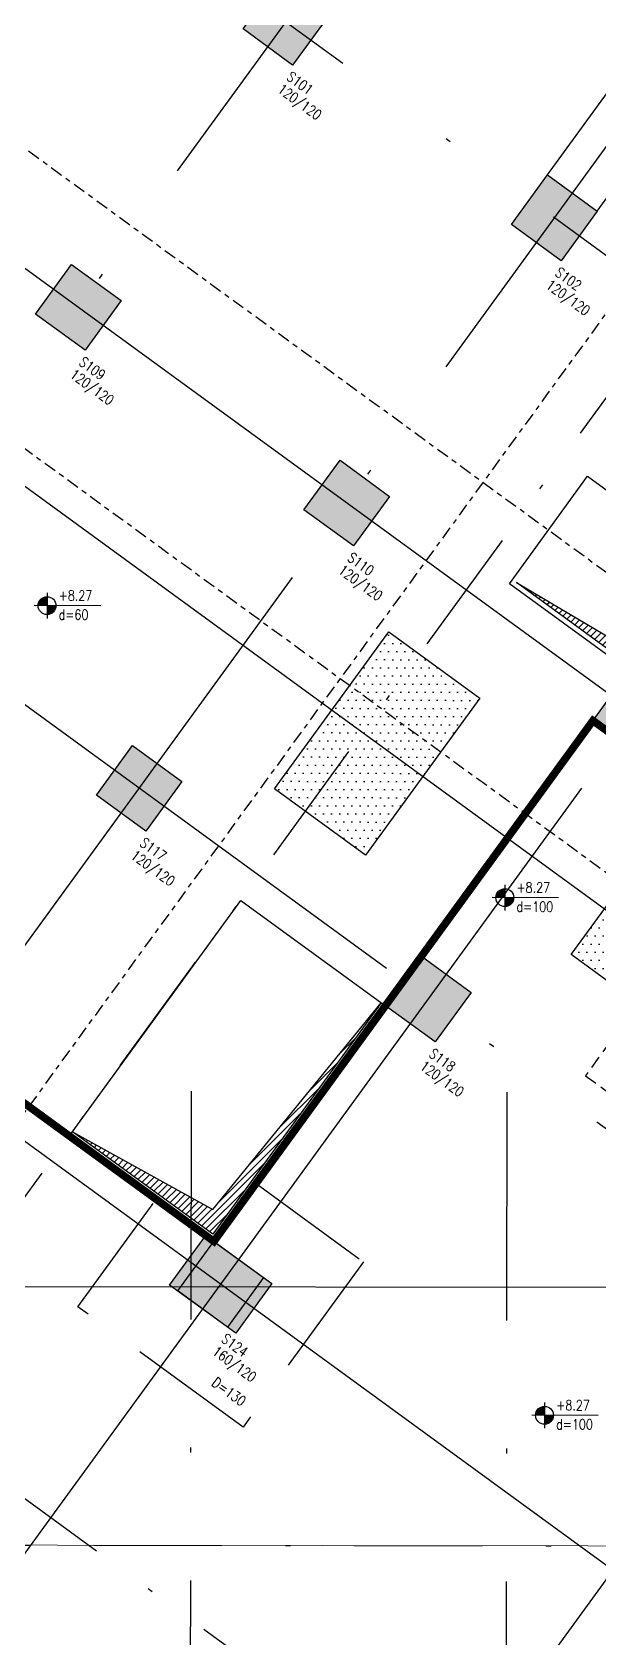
# Model space of a CAD drawing. Header units: millimetres. Extents: x 400382 to 401422, y 4543975 to 4544126.
# Drawn here: x 400746.76 to 400757.86, y 4544078.68 to 4544110.08 of the extents above; entities that cross this region are included whole.
import ezdxf

# ---------------------------------------------------------------- set-up
doc = ezdxf.new("R2010")
doc.units = ezdxf.units.MM
for name, pattern in [('AKS', [3, 2.5, -0.25, 0, -0.25]), ('CENTER', [2, 1.25, -0.25, 0.25, -0.25]), ('CIZGI', [0.4, 0.25, -0.15]), ('CONTINU', [0]), ('DASHDOT2', [0.5, 0.25, -0.125, 0, -0.125]), ('HIDDEN', [0.375, 0.25, -0.125])]:
    doc.linetypes.add(name, pattern=pattern)
doc.layers.add('A-DETL', color=90, linetype='Continuous', lineweight=15)
for name, color, linetype in [('aks prota', 2, 'AKS'), ('boşluk prota', 2, 'Continuous'), ('boşluk taraması prota', 252, 'Continuous'), ('kiriş prota', 6, 'Continuous'), ('kolon prota', 1, 'Continuous'), ('kolon tarama prota', 252, 'Continuous'), ('lkolon prota', 4, 'Continuous'), ('PRT-AL-TUNEL_EKSENI', 14, 'DASHDOT2'), ('skesit prota', 7, 'Continuous'), ('st-s_level (kot)', 6, 'Continuous'), ('st-s_levelmark (kot işareti)', 4, 'Continuous'), ('st_s_ölçü', 4, 'Continuous'), ('temel prota', 6, 'Continuous'), ('tkolon prota', 6, 'Continuous')]:
    doc.layers.add(name, color=color, linetype=linetype)
doc.styles.add('OLCU', font='romanstw.shx')
doc.styles.add('tkolon', font='romanstw.shx')
pattern_1 = [(359.928447, (399688.92041, 4543650.35421), (0.07957319, 0.15865075), [0, -0.15875])]

# ---------------------------------------------------------------- blocks, each defined once
blk = doc.blocks.new('PLAN_KOT')
at = {"layer": 'st-s_levelmark (kot işareti)'}
h = blk.add_hatch(color=256, dxfattribs=at)
h.paths.add_polyline_path([(0, 17.5, 0.414214), (-17.5, 0), (0, 0)])
h.paths.add_polyline_path([(17.5, 0), (0, 0), (0, -17.5, 0.414214)])
for p, q in [((105, 0), (-25, 0)), ((0, 25), (0, -25))]:
    blk.add_line(p, q, dxfattribs=at)
blk.add_circle((0, 0), 17.5, dxfattribs=at)
at = {"layer": 'st-s_level (kot)', "color": 6, "style": 'OLCU', "width": 0.8}
for tag, p in [('KOT', (22.7, 9.8)), ('DÖŞEME_KALINLIĞI', (22.7, -27.6))]:
    blk.add_attdef(tag, p, '', height=20, dxfattribs=at)

msp = doc.modelspace()

# ---------------------------------------------------------------- hatches: boundary and pattern name
at = {"layer": 'boşluk taraması prota', "ltscale": 2}
h = msp.add_hatch(dxfattribs=at)
h.set_pattern_fill('ANSI31', color=256, scale=0.03, angle=-0.0716, style=0)
h.set_pattern_definition([(44.928447, (400088.32963, 4543649.99744), (-0.067267757, 0.06743598), [])])
h.paths.add_polyline_path([(400758.641, 4544097.899), (400760.138, 4544099.451), (400758.728, 4544097.509), (400756.243, 4544099.319)])
h = msp.add_hatch(dxfattribs=at)
h.set_pattern_fill('ANSI31', color=256, scale=0.03, angle=-0.0716, style=0)
h.set_pattern_definition([(44.928447, (400088.54036, 4543650.17421), (-0.067267757, 0.06743598), [])])
h.paths.add_polyline_path([(400750.298, 4544087.06), (400753.597, 4544091.102), (400750.3, 4544086.575), (400747.552, 4544088.578)])
at = {"layer": 'kolon tarama prota'}
h = msp.add_hatch(color=256, dxfattribs=at)
h.dxf.hatch_style = 1
h.paths.add_polyline_path([(400839.733, 4544059.78), (400751.942, 4544123.732), (400726.8, 4544089.218), (400728.013, 4544088.335), (400741.847, 4544078.259), (400741.837, 4544067.953), (400756.012, 4544067.935), (400769.15, 4544058.368), (400841.796, 4544058.278)])
h.paths.add_polyline_path([(400769.462, 4544060.368), (400756.737, 4544069.634), (400743.537, 4544069.65), (400743.549, 4544079.247), (400729.477, 4544089.496), (400752.499, 4544121.099), (400835.983, 4544060.285)], flags=16)
h.paths.add_polyline_path([(400786.008, 4544068.397), (400786.009, 4544069.647), (400783.909, 4544069.65), (400783.908, 4544068.4), (400782.438, 4544068.402), (400782.448, 4544076.202), (400786.657, 4544076.197), (400786.655, 4544074.947), (400788.755, 4544074.944), (400788.756, 4544076.194), (400798.312, 4544076.182), (400798.311, 4544074.932), (400800.047, 4544074.93), (400800.038, 4544068.38), (400797.747, 4544068.383), (400797.748, 4544069.633), (400795.648, 4544069.635), (400795.647, 4544068.385)], flags=0)
h.paths.add_polyline_path([(400786.308, 4544068.697), (400786.31, 4544069.947), (400783.61, 4544069.95), (400783.608, 4544068.7), (400782.739, 4544068.701), (400782.748, 4544075.901), (400786.357, 4544075.897), (400786.355, 4544074.647), (400789.055, 4544074.644), (400789.057, 4544075.894), (400798.013, 4544075.882), (400798.011, 4544074.632), (400799.746, 4544074.63), (400799.739, 4544068.68), (400798.047, 4544068.682), (400798.049, 4544069.932), (400795.349, 4544069.936), (400795.347, 4544068.686)], flags=0)
h.paths.add_polyline_path([(400764.488, 4544107.664), (400764.245, 4544107.841), (400765.423, 4544109.458), (400765.665, 4544109.281)], flags=0)
h = msp.add_hatch(color=256, dxfattribs=at)
h.dxf.hatch_style = 1
h.paths.add_polyline_path([(400751.598, 4544111.116), (400752.568, 4544110.409), (400751.861, 4544109.439), (400750.891, 4544110.146)])
h = msp.add_hatch(color=256, dxfattribs=at)
h.dxf.hatch_style = 1
h.paths.add_polyline_path([(400756.852, 4544107.289), (400757.822, 4544106.582), (400757.115, 4544105.612), (400756.145, 4544106.319)])
h = msp.add_hatch(color=256, dxfattribs=at)
h.dxf.hatch_style = 1
h.paths.add_polyline_path([(400747.535, 4544105.539), (400748.505, 4544104.832), (400747.798, 4544103.862), (400746.829, 4544104.569)])
h = msp.add_hatch(color=256, dxfattribs=at)
h.dxf.hatch_style = 1
h.paths.add_polyline_path([(400752.789, 4544101.712), (400753.759, 4544101.005), (400753.052, 4544100.035), (400752.082, 4544100.742)])
h = msp.add_hatch(dxfattribs=at)
h.set_pattern_fill('DOTS', color=2, scale=0.1, angle=-0.0716)
h.set_pattern_definition(pattern_1)
h.paths.add_polyline_path([(400755.524, 4544097.059), (400753.746, 4544098.355), (400751.508, 4544095.283), (400753.287, 4544093.988)])
h = msp.add_hatch(color=256, dxfattribs=at)
h.dxf.hatch_style = 1
h.paths.add_polyline_path([(400758.447, 4544097.59), (400759.417, 4544096.883), (400758.71, 4544095.913), (400757.74, 4544096.62)])
h = msp.add_hatch(color=256, dxfattribs=at)
h.dxf.hatch_style = 1
h.paths.add_polyline_path([(400748.726, 4544096.134), (400749.696, 4544095.428), (400748.99, 4544094.458), (400748.02, 4544095.164)])
h = msp.add_hatch(dxfattribs=at)
h.set_pattern_fill('DOTS', color=2, scale=0.1, angle=-0.0716)
h.set_pattern_definition(pattern_1)
h.paths.add_polyline_path([(400761.762, 4544091.526), (400758.609, 4544093.822), (400757.314, 4544092.044), (400760.466, 4544089.747)])
h = msp.add_hatch(color=256, dxfattribs=at)
h.dxf.hatch_style = 1
h.paths.add_polyline_path([(400754.384, 4544092.013), (400755.354, 4544091.306), (400754.648, 4544090.336), (400753.678, 4544091.043)])
h = msp.add_hatch(color=256, dxfattribs=at)
h.dxf.hatch_style = 1
h.paths.add_polyline_path([(400750.16, 4544086.553), (400751.453, 4544085.611), (400750.747, 4544084.641), (400749.453, 4544085.583)])

# ---------------------------------------------------------------- linework, layer by layer
at = {"layer": 'A-DETL', "color": 1, "lineweight": 5}
msp.add_lwpolyline([(400700.54, 4544080.554), (400856.263, 4544080.36)], dxfattribs=at)
at = {"layer": 'aks prota', "ltscale": 10}
for p, q in [((400731.887, 4544083.038), (400759.384, 4544120.785)), ((400737.141, 4544079.211), (400764.638, 4544116.958)), ((400825.832, 4544056.298), (400742.72, 4544116.84)), ((400742.799, 4544075.09), (400770.296, 4544112.837)), ((400814.093, 4544056.312), (400738.657, 4544111.263)), ((400808.223, 4544056.32), (400736.626, 4544108.475)), ((400750.478, 4544069.496), (400777.974, 4544107.243)), ((400802.354, 4544056.327), (400734.595, 4544105.686)), ((400790.615, 4544056.342), (400730.532, 4544100.109)), ((400749.837, 4544054.807), (400749.88, 4544089.376)), ((400756.016, 4544054.787), (400756.06, 4544089.356)), ((400860.169, 4544085.405), (400696.976, 4544085.609))]:
    msp.add_line(p, q, dxfattribs=at)
at = {"layer": 'boşluk prota', "ltscale": 0.05}
for points in [[(400758.641, 4544097.899), (400760.138, 4544099.451), (400758.728, 4544097.509), (400756.243, 4544099.319)], [(400750.298, 4544087.06), (400753.597, 4544091.102), (400750.3, 4544086.575), (400747.552, 4544088.578)]]:
    msp.add_lwpolyline(points, close=True, dxfattribs=at)
at = {"layer": 'kiriş prota'}
for points in [[(400756.852, 4544107.289), (400761.915, 4544114.24)], [(400757.822, 4544106.582), (400762.885, 4544113.533)]]:
    msp.add_lwpolyline(points, dxfattribs=at)
for points in [[(400757.634, 4544101.399), (400760.28, 4544099.469), (400758.749, 4544097.368), (400756.103, 4544099.297)], [(400750.849, 4544093.104), (400753.677, 4544091.042), (400750.321, 4544086.436), (400747.493, 4544088.497)]]:
    msp.add_lwpolyline(points, close=True, dxfattribs=at)
at = {"layer": 'kiriş prota', "linetype": 'HIDDEN'}
msp.add_lwpolyline([(400761.864, 4544093.616), (400760.948, 4544094.283), (400757.592, 4544089.676), (400758.508, 4544089.009)], dxfattribs=at)
at = {"layer": 'kolon prota', "color": 1}
for points in [[(400751.598, 4544111.116), (400752.568, 4544110.409), (400751.861, 4544109.439), (400750.891, 4544110.146)], [(400756.852, 4544107.289), (400757.822, 4544106.582), (400757.115, 4544105.612), (400756.145, 4544106.319)], [(400747.535, 4544105.539), (400748.505, 4544104.832), (400747.798, 4544103.862), (400746.829, 4544104.569)], [(400752.789, 4544101.712), (400753.759, 4544101.005), (400753.052, 4544100.035), (400752.082, 4544100.742)], [(400758.447, 4544097.59), (400759.417, 4544096.883), (400758.71, 4544095.913), (400757.74, 4544096.62)], [(400748.726, 4544096.134), (400749.696, 4544095.428), (400748.99, 4544094.458), (400748.02, 4544095.164)], [(400754.384, 4544092.013), (400755.354, 4544091.306), (400754.648, 4544090.336), (400753.678, 4544091.043)], [(400750.16, 4544086.553), (400751.453, 4544085.611), (400750.747, 4544084.641), (400749.453, 4544085.583)]]:
    msp.add_lwpolyline(points, close=True, dxfattribs=at)
at = {"layer": 'kolon prota', "color": 5, "linetype": 'HIDDEN', "ltscale": 5}
msp.add_lwpolyline([(400750.321, 4544086.436), (400751.291, 4544085.729), (400750.585, 4544084.759), (400749.615, 4544085.466)], close=True, dxfattribs=at)
at = {"layer": 'PRT-AL-TUNEL_EKSENI', "ltscale": 10}
for p, q in [((400739.48, 4544077.508), (400766.976, 4544115.254)), ((400781.002, 4544056.354), (400727.205, 4544095.542)), ((400696.97, 4544080.559), (400860.163, 4544080.355))]:
    msp.add_line(p, q, dxfattribs=at)
at = {"layer": 'skesit prota', "linetype": 'CENTER', "ltscale": 0.2}
for points in [[(400768.866, 4544119.508), (400739.889, 4544079.728), (400694.377, 4544079.785)], [(400738.247, 4544113.911), (400774.978, 4544087.154)], [(400735.452, 4544110.075), (400783.728, 4544074.908)], [(400735.452, 4544110.075), (400783.728, 4544074.908)]]:
    msp.add_lwpolyline(points, dxfattribs=at)
at = {"layer": 'st_s_ölçü', "color": 3, "linetype": 'CIZGI', "lineweight": 30, "ltscale": 50, "const_width": 0.15}
msp.add_lwpolyline([(400798.992, 4544087.231), (400790.231, 4544087.242), (400788.908, 4544085.422), (400786.009, 4544087.533), (400786.01, 4544087.533), (400785.121, 4544088.181), (400784.414, 4544087.211), (400773.114, 4544095.442), (400769.052, 4544089.865), (400767.095, 4544091.29), (400766.389, 4544090.32), (400769.91, 4544087.755), (400766.554, 4544083.148), (400758.508, 4544089.009), (400761.864, 4544093.616), (400757.739, 4544096.619), (400750.321, 4544086.436), (400735.247, 4544097.417)], dxfattribs=at)
at = {"layer": 'temel prota'}
for points in [[(400753.746, 4544098.355), (400755.524, 4544097.059), (400753.287, 4544093.988), (400751.508, 4544095.283)], [(400758.609, 4544093.822), (400761.762, 4544091.526), (400760.466, 4544089.747), (400757.314, 4544092.044)]]:
    msp.add_lwpolyline(points, close=True, dxfattribs=at)
at = {"layer": 'temel prota', "linetype": 'HIDDEN', "ltscale": 10}
msp.add_lwpolyline([(400751.146, 4544087.567), (400753.247, 4544086.036), (400750.892, 4544082.803), (400747.659, 4544085.158), (400749.19, 4544087.26), (400750.322, 4544086.436)], close=True, dxfattribs=at)

# ---------------------------------------------------------------- block references
at = {"layer": 'st-s_level (kot)', "linetype": 'CONTINU', "ltscale": 0.1, "xscale": 0.01, "yscale": 0.01, "zscale": 0.01, "rotation": 359.9284472481884}
for p, values in [((400747.055, 4544098.868), {'KOT': '+8.27', 'DÖŞEME_KALINLIĞI': 'd=60'}), ((400756.015, 4544093.158), {'KOT': '+8.27', 'DÖŞEME_KALINLIĞI': 'd=100'}), ((400756.792, 4544083.035), {'KOT': '+8.27', 'DÖŞEME_KALINLIĞI': 'd=100'})]:
    msp.add_blockref('PLAN_KOT', p, dxfattribs=at).add_auto_attribs(values)

# ---------------------------------------------------------------- texts
at = {"layer": 'lkolon prota', "style": 'tkolon', "width": 0.8}
for s, p in [('120/120', (400751.548, 4544108.924)), ('120/120', (400756.802, 4544105.097)), ('120/120', (400747.485, 4544103.347)), ('120/120', (400752.739, 4544099.52)), ('120/120', (400748.676, 4544093.942)), ('120/120', (400754.334, 4544089.821)), ('160/120', (400750.272, 4544084.244))]:
    msp.add_text(s, height=0.2, rotation=323.9284, dxfattribs=at).set_placement(p)
at = {"layer": 'st-s_level (kot)', "color": 6, "style": 'OLCU', "width": 0.8}
msp.add_attdef('D=130', (400750.261, 4544083.633), '', height=0.2, rotation=323.9284, dxfattribs=at)
at = {"layer": 'tkolon prota', "style": 'tkolon', "width": 0.8}
for s, p in [('S101', (400751.725, 4544109.166)), ('S102', (400756.978, 4544105.339)), ('S109', (400747.662, 4544103.589)), ('S110', (400752.916, 4544099.762)), ('S117', (400748.853, 4544094.185)), ('S118', (400754.511, 4544090.063)), ('S124', (400750.448, 4544084.486))]:
    msp.add_text(s, height=0.2, rotation=323.9284, dxfattribs=at).set_placement(p)

doc.saveas('drawing.dxf')
